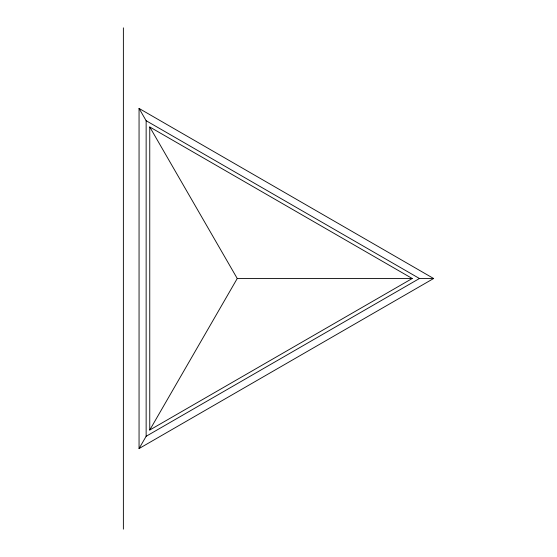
<?xml version="1.0" encoding="UTF-8"?>
<svg xmlns="http://www.w3.org/2000/svg" width="557" height="557" viewBox="0 0 557 557"><rect width="100%" height="100%" fill="white"/><g stroke="black" fill="none" stroke-linecap="round" stroke-linejoin="round"><path stroke-width="0.84" d="M139.055 448.566L146.143 436.291L419.449 278.5L433.625 278.5L139.055 448.566L139.055 108.434L433.625 278.5M149.756 430.032L237.247 278.5L149.756 126.968L412.222 278.5L149.756 430.032L149.756 126.968M237.247 278.5L412.222 278.5M139.055 108.434L146.143 120.709L419.449 278.5M146.143 120.709L146.143 436.291M123.376 27.85L123.376 529.15"/></g></svg>
